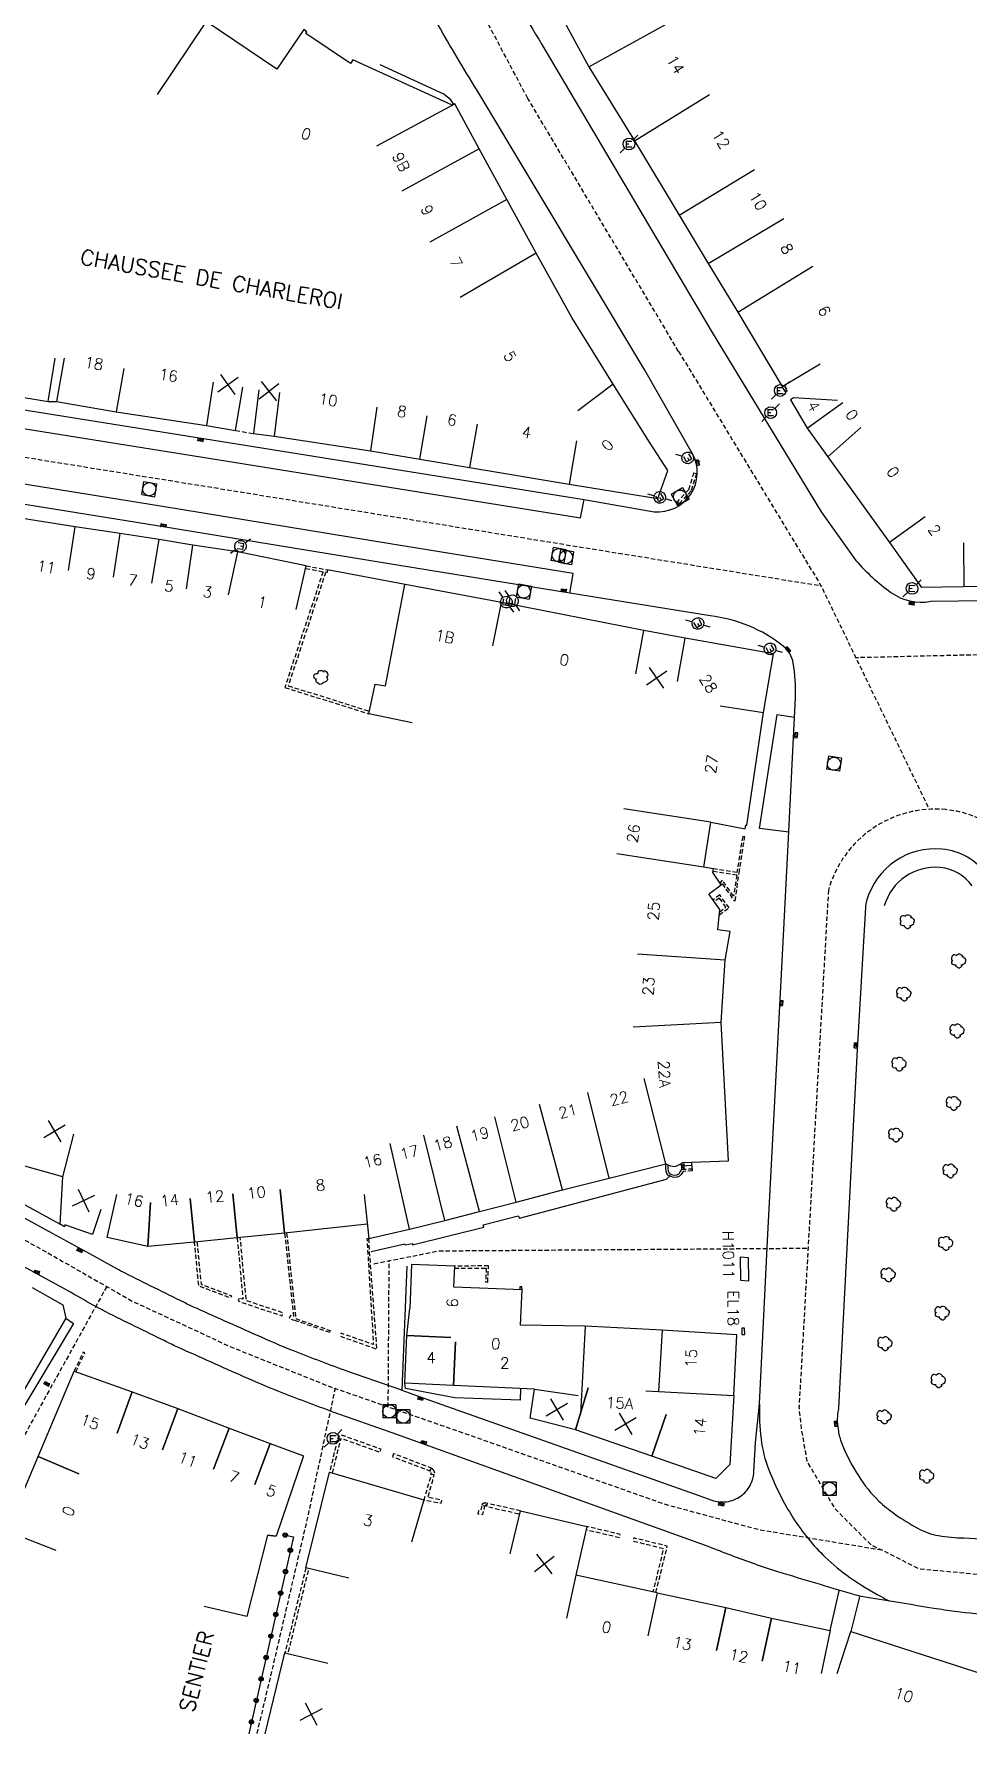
# Model space of a CAD drawing. Header units: millimetres. Extents: x 157000 to 158001, y 120999 to 122000.
# Drawn here: x 157778.5 to 157884.5, y 121000 to 121193 of the extents above; entities that cross this region are included whole.
import ezdxf
from ezdxf.enums import TextEntityAlignment as Align

# ---------------------------------------------------------------- set-up
doc = ezdxf.new("R2010")
doc.units = ezdxf.units.MM
doc.linetypes.add('DASHED', pattern=[0.75, 0.5, -0.25])
doc.layers.get('0').update_dxf_attribs({"linetype": 'CONTINUOUS'})
for name, color, linetype in [('W0001', 6, 'DASHED'), ('W0008', 7, 'CONTINUOUS'), ('W0017', 7, 'CONTINUOUS'), ('W0100', 7, 'CONTINUOUS'), ('W0112', 1, 'DASHED'), ('W0300', 7, 'CONTINUOUS'), ('W0322', 7, 'CONTINUOUS'), ('W0334', 7, 'CONTINUOUS'), ('W0400', 7, 'CONTINUOUS'), ('W0420', 7, 'CONTINUOUS'), ('W0471', 7, 'CONTINUOUS'), ('W0984', 7, 'CONTINUOUS'), ('W0989', 7, 'CONTINUOUS'), ('W0991', 7, 'CONTINUOUS'), ('W1102', 7, 'CONTINUOUS')]:
    doc.layers.add(name, color=color, linetype=linetype)
doc.styles.get("Standard").update_dxf_attribs({"font": 'romans.shx', "width": 0.85})

# ---------------------------------------------------------------- blocks, each defined once
blk = doc.blocks.new('T400')
for p, q in [((-0.15, 0.3), (0.15, 0.3)), ((-0.15, -0.25), (-0.15, 0.3)), ((-0.15, 0.15), (0.15, 0.15)), ((-0.15, 0), (0.15, 0)), ((0.15, 0.3), (0.15, -0.25)), ((-0.15, -0.15), (0.15, -0.15)), ((-0.15, -0.25), (-0.15, -0.3)), ((-0.15, -0.3), (0.15, -0.3)), ((0.15, -0.3), (0.15, -0.25))]:
    blk.add_line(p, q)
blk = doc.blocks.new('T300')
for p, q in [((-0.8, 0.51), (-0.86, 0.34)), ((-0.86, 0.34), (-0.86, 0.17)), ((-0.86, 0.17), (-0.74, 0.06)), ((-0.69, 0.63), (-0.8, 0.51)), ((-0.8, -0.06), (-0.74, 0.06)), ((-0.74, 0.06), (-0.69, 0.11)), ((-0.57, 0.69), (-0.69, 0.63)), ((-0.46, 0.69), (-0.57, 0.69)), ((-0.29, 0.63), (-0.46, 0.69)), ((-0.29, 0.63), (-0.17, 0.74)), ((-0.23, 0.57), (-0.29, 0.63)), ((-0.17, 0.74), (-0.06, 0.8)), ((-0.06, 0.8), (0.06, 0.8)), ((0.06, 0.8), (0.23, 0.74)), ((0.23, 0.74), (0.34, 0.63)), ((0.34, 0.63), (0.4, 0.51)), ((0.46, 0.46), (0.34, 0.46)), ((0.4, 0.51), (0.4, 0.46)), ((0.57, 0.4), (0.46, 0.46)), ((0.57, 0.4), (0.69, 0.29)), ((0.69, 0.29), (0.74, 0.17)), ((0.74, 0.06), (0.69, -0.17)), ((0.74, 0.17), (0.74, 0.06)), ((-0.8, -0.17), (-0.8, -0.06)), ((-0.8, -0.23), (-0.8, -0.17)), ((-0.74, -0.34), (-0.8, -0.23)), ((-0.69, -0.4), (-0.74, -0.34)), ((-0.51, -0.46), (-0.69, -0.4)), ((-0.4, -0.46), (-0.51, -0.46)), ((-0.4, -0.46), (-0.34, -0.46)), ((-0.34, -0.46), (-0.34, -0.4)), ((-0.34, -0.51), (-0.34, -0.46)), ((-0.29, -0.63), (-0.34, -0.51)), ((-0.17, -0.74), (-0.29, -0.63)), ((-0.06, -0.8), (-0.17, -0.74)), ((0.06, -0.8), (-0.06, -0.8)), ((0.17, -0.74), (0.06, -0.8)), ((0.23, -0.69), (0.17, -0.74)), ((0.29, -0.46), (0.23, -0.46)), ((0.29, -0.63), (0.23, -0.69)), ((0.46, -0.4), (0.29, -0.46)), ((0.34, -0.51), (0.29, -0.63)), ((0.34, -0.51), (0.34, -0.46)), ((0.57, -0.34), (0.46, -0.4)), ((0.63, -0.29), (0.57, -0.34)), ((0.69, -0.17), (0.63, -0.29))]:
    blk.add_line(p, q)
blk = doc.blocks.new('t991o')
at = {"color": 0, "linetype": 'Continuous'}
for p, q in [((-1, 1), (1, -1)), ((-1, -1), (1, 1))]:
    blk.add_line(p, q, dxfattribs=at)
blk = doc.blocks.new('T471')
for p, q in [((-0.333334, 0.333334), (-0.333334, -0.333334)), ((-0.333334, 0.333334), (0.333334, 0.333334)), ((-0.333334, 0), (0, 0)), ((0.500001, 0.500001), (1.000002, 1.000002)), ((-0.500001, -0.500001), (-1.000002, -1.000002)), ((-0.333334, -0.333334), (0.333334, -0.333334))]:
    blk.add_line(p, q)
blk.add_ellipse((0, 0), major_axis=(0.471405, 0.471405), ratio=1, start_param=5.4977871438, end_param=11.780972451)
blk = doc.blocks.new('T420')
for p, q in [((0.75, 0.75), (-0.75, 0.75)), ((-0.75, 0.75), (-0.75, -0.75)), ((0.75, 0.75), (0.75, -0.75)), ((0.75, -0.75), (-0.75, -0.75))]:
    blk.add_line(p, q)
blk.add_ellipse((0, 0), major_axis=(-0.53, 0.53), ratio=1, start_param=3.926991, end_param=10.210176)
blk = doc.blocks.new('t322o')
at = {"color": 0, "linetype": 'Continuous'}
for radius in [0.25, 0.15]:
    blk.add_circle((0, 0), radius, dxfattribs=at)

msp = doc.modelspace()

# ---------------------------------------------------------------- linework, layer by layer
at = {"layer": 'W0001'}
for points in [[(157851.67, 121156.94), (157834.55, 121185.66), (157825.96, 121201.82), (157820.65, 121213.02), (157817.4, 121222.15), (157815.04, 121230.99), (157813.57, 121246.31), (157812.98, 121259.28), (157814.45, 121271.36), (157818.88, 121310.25), (157821.83, 121332.35), (157826.54, 121351.79), (157830.67, 121362.99), (157835.39, 121376.25), (157840.4, 121387.74)], [(157868.68, 121095.78), (157865.35, 121037.22)], [(157817.09, 121053.38), (157824.47, 121054.84), (157866.37, 121055.15)]]:
    msp.add_lwpolyline(points, dxfattribs=at)
at = {"layer": 'W0001', "flags": 128}
for points in [[(157693.79, 121158.44), (157750.72, 121149.22), (157798.77, 121141.5), (157840.19, 121134.79), (157867.84, 121130.34)], [(157851.67, 121156.94), (157867.84, 121130.34), (157880.12, 121104.96)], [(158000, 121130.75), (157938.71, 121125.42), (157924.35, 121124.11), (157905.6, 121122.96), (157871.79, 121122.16)], [(157702.37, 121102.71), (157717.34, 121093.47), (157734.4, 121081.06), (157747.04, 121073.08), (157760.82, 121065.06), (157779.3, 121055.05), (157789.69, 121049.11), (157800.85, 121043.94), (157812.67, 121039.2), (157809.61, 121024.89), (157805.51, 121007.26), (157803.77, 121000)], [(157818.71, 121037.11), (157818.82, 121053.72)], [(157786.76, 121050.79), (157774, 121027.78)], [(157874.75, 121020.86), (157860.78, 121023.17), (157850.17, 121026.05), (157826.68, 121034.35), (157812.67, 121039.2)], [(157911.76, 121016.34), (157893.42, 121017.45), (157888.47, 121017.84), (157878.99, 121018.72), (157873.48, 121021.5), (157869.44, 121025.56), (157866.28, 121030.93), (157865.63, 121034.66), (157865.35, 121037.22)]]:
    msp.add_lwpolyline(points, dxfattribs=at)
at = {"layer": 'W0001'}
msp.add_lwpolyline([(157890.35, 121100.13, 0.216102), (157882.03, 121104.92, 0.363114), (157868.68, 121095.78, 0.363114)], format="xyb", dxfattribs=at)
at = {"layer": 'W0008', "flags": 128}
for points in [[(157927.75, 121332.1), (157929.19, 121340.31), (157928.35, 121340.49), (157912.97, 121343.13, 0.0561), (157909.24, 121344.66, 0.0745), (157906.39, 121344.91, 0.0792), (157903.61, 121344.3, 0.0453), (157901.03, 121342.9), (157900.08, 121337.95), (157875.88, 121342.1), (157873.56, 121328.41), (157829.28, 121328.11), (157826.75, 121328.11), (157825.19, 121326.87), (157822.98, 121307.66), (157820.5, 121286.49), (157817.94, 121264.69, 0.029), (157817.54, 121256.57, 0.028), (157818.41, 121240.35, 0.0232), (157819.96, 121230.4, 0.0289), (157822.95, 121219.29, 0.0217), (157830.68, 121201.29, 0.0116), (157836.15, 121191.78), (157855.49, 121159.08)], [(157847.85, 121154.79), (157828.76, 121186.61, -0.0075), (157824.37, 121194, -0.0136), (157820.33, 121201.92, 0.0328), (157819.25, 121203.7, 0.046), (157817.24, 121205.82), (157810.55, 121212.03), (157795.52, 121226.03, -0.0059), (157787.69, 121233.53, -0.0114), (157782.63, 121238.63), (157773.14, 121248.78, 0.1325), (157770.67, 121250.32, 0.1616), (157767.31, 121250.2, 0.0727), (157764.94, 121248.72), (157758.54, 121243.76), (157740.38, 121229.5), (157722.23, 121215.21, 0.0494), (157719.81, 121212.98, 0.0864), (157717.48, 121208.84), (157716.07, 121205.08), (157711.62, 121192.86)], [(157855.49, 121159.08), (157867.86, 121138.72), (157871.78, 121133.21, 0.055127), (157875.78, 121129.58, 0.206812), (157880.3, 121128.57), (157889.7, 121128.71)], [(157820.83, 121053.11), (157820.24, 121039.02), (157814.14, 121041.14, -0.006089), (157808.08, 121043.44, -0.011033), (157804.78, 121044.82, -0.000359), (157797.39, 121048.11, -0.004323), (157796.78, 121048.39, -0.005018), (157795.5, 121049, -0.000959), (157788.84, 121052.29, -0.012123), (157787.89, 121052.8, -0.004194), (157785.19, 121054.33), (157780.6, 121056.82), (157759.83, 121068.15, -0.004829), (157757.26, 121069.55, -0.004829), (157754.71, 121071, -0.007602), (157750.76, 121073.38, -0.007602), (157746.88, 121075.88), (157740.97, 121079.83), (157704.06, 121105.19)], [(157873.02, 121094.56, 0.050778), (157872.88, 121093.83), (157871.94, 121077.7), (157869.84, 121036.99)], [(157887.69, 121013.38, -0.004594), (157883.05, 121013.91, -0.008813), (157880.65, 121014.26, -0.001297), (157873.07, 121015.5, -0.01179), (157872.24, 121015.66, -0.01894), (157871.45, 121015.86, -0.001769), (157863.06, 121018.38, -0.012676), (157860.28, 121019.3, -0.006753), (157855.15, 121021.23), (157819.15, 121034.19), (157812.46, 121036.54, -0.006089), (157806.29, 121038.88, -0.011033), (157802.79, 121040.34, -0.000359), (157795.4, 121043.64, -0.004323), (157794.71, 121043.95, -0.005018), (157793.34, 121044.61, -0.000959), (157786.66, 121047.91, -0.012123), (157785.5, 121048.52, -0.004194), (157782.73, 121050.1), (157756.5, 121064.39, -0.006968)], [(157820.24, 121039.02), (157822.33, 121038.27), (157853.55, 121027.21), (157855.44, 121026.53, 0.119608), (157857.13, 121026.37, 0.119608), (157858.72, 121027, 0.112835), (157859.79, 121028.2, 0.112835), (157860.23, 121029.74), (157860.42, 121033.08), (157860.86, 121037.46)], [(157869.84, 121036.99, 0.107819), (157869.79, 121034.57, 0.062869), (157870.13, 121033.17, 0.04931), (157872.12, 121029.25, 0.059801), (157874.42, 121026.44, 0.03889), (157876.18, 121025, 0.027844), (157878.87, 121023.33, 0.079892), (157881.19, 121022.52, 0.046407), (157884.06, 121022.27), (157901.49, 121021.24), (157912.06, 121020.81)]]:
    msp.add_lwpolyline(points, format="xyb", dxfattribs=at)
at = {"layer": 'W0008'}
for points in [[(157711.62, 121192.86), (157701.91, 121166.03, 0.138963), (157701.71, 121163.27, 0.26495), (157703.52, 121162.2), (157703.83, 121162.14), (157751.56, 121154.44), (157799.62, 121146.73), (157840.96, 121140.11), (157848.9, 121138.74, 0.597327), (157853.27, 121145.31), (157847.85, 121154.79)], [(157864.13, 121100.94), (157864.93, 121117.66, 0.058431), (157864.69, 121121.59, 0.182309), (157863.56, 121123.48, 0.140087), (157855.26, 121126.92), (157839.34, 121129.48), (157818.8, 121132.84), (157792.49, 121137.15), (157743.36, 121145.04), (157694.98, 121152.95)], [(157886.7, 121097.5, 0.216102), (157881.6, 121100.44, 0.363114), (157873.02, 121094.56)]]:
    msp.add_lwpolyline(points, format="xyb", dxfattribs=at)
at = {"layer": 'W0008', "flags": 128}
for points in [[(157860.86, 121037.46), (157861.82, 121056.75), (157863.42, 121087.68), (157864.13, 121100.94)], [(157816.78, 121054.78), (157820.59, 121055.62), (157820.63, 121055.52), (157821.48, 121055.69), (157821.48, 121055.53), (157829.58, 121057.54), (157829.49, 121057.81), (157833.48, 121058.83), (157833.6, 121058.57), (157850.31, 121062.96), (157850.66, 121063.32)], [(157782.11, 121047.19), (157782.98, 121046.58), (157774.06, 121031.71), (157773.21, 121032.22)], [(157833.72, 121039.22), (157833.67, 121037.91), (157826.29, 121038.17), (157820.68, 121039.21), (157820.58, 121039.81)]]:
    msp.add_lwpolyline(points, dxfattribs=at)
at = {"layer": 'W0017', "flags": 128}
for points in [[(157768.61, 121064.92), (157781.45, 121057.86)], [(157868.88, 121011.76), (157869.91, 121016.25)], [(157872.2, 121015.57), (157871.22, 121011.64)]]:
    msp.add_lwpolyline(points, dxfattribs=at)
msp.add_lwpolyline([(157860.86, 121037.46, 0.03515), (157861.03, 121033.52, 0.062869), (157861.92, 121029.98, 0.04931), (157864.69, 121024.51, 0.059801), (157868.32, 121020.08, 0.03889), (157871.13, 121017.77, 0.027844), (157874.66, 121015.59, 0.017772), (157875.71, 121015.06)], format="xyb", dxfattribs=at)
at = {"layer": 'W0100'}
for p, q in [((157781.76, 121063.25), (157774.09, 121065.39)), ((157852.04, 121064.1), (157852.01, 121064.77)), ((157853.21, 121064.16), (157853.19, 121064.9)), ((157781.45, 121057.86), (157781.76, 121063.25)), ((157786.1, 121059.54), (157785.12, 121056.71)), ((157786.8, 121056.37), (157787.9, 121061.25)), ((157781.95, 121057.57), (157781.45, 121057.86)), ((157782.01, 121057.79), (157781.95, 121057.57)), ((157785.12, 121056.71), (157782.01, 121057.79)), ((157816.33, 121057.86), (157806.95, 121056.83)), ((157791.41, 121055.33), (157786.8, 121056.37)), ((157796.72, 121055.82), (157791.41, 121055.33)), ((157801.56, 121056.32), (157796.72, 121055.82)), ((157806.95, 121056.83), (157801.56, 121056.32)), ((157778.29, 121050.69), (157781.77, 121048.73)), ((157781.77, 121048.73), (157782.11, 121047.19)), ((157820.82, 121045.25), (157821.15, 121048.31)), ((157782.11, 121047.19), (157775.93, 121036.62)), ((157820.58, 121039.81), (157820.82, 121045.25)), ((157778.97, 121031.48), (157783.05, 121041.18)), ((157783.05, 121041.18), (157789.64, 121038.85)), ((157789.64, 121038.85), (157794.82, 121036.94)), ((157826.13, 121039.54), (157820.58, 121039.81)), ((157835.32, 121039.15), (157826.13, 121039.54)), ((157834.84, 121035.85), (157835.32, 121039.15)), ((157857.95, 121038.44), (157857.51, 121030.59)), ((157794.82, 121036.94), (157800.64, 121034.73)), ((157800.64, 121034.73), (157805.3, 121032.99)), ((157839.96, 121034.52), (157834.84, 121035.85)), ((157848.64, 121031.54), (157839.96, 121034.52)), ((157805.3, 121032.99), (157809.08, 121031.59)), ((157776.54, 121025.75), (157778.97, 121031.48)), ((157809.08, 121031.59), (157806, 121022.44)), ((157855.92, 121029.01), (157848.64, 121031.54)), ((157857.51, 121030.59), (157855.9, 121028.99)), ((157809.37, 121018.87), (157812.05, 121029.72)), ((157812.05, 121029.72), (157822.76, 121026.58)), ((157822.76, 121026.58), (157821.36, 121021.78)), ((157832.57, 121020.45), (157833.72, 121025.32)), ((157833.72, 121025.32), (157841.25, 121023.54)), ((157841.26, 121023.55), (157840, 121018.02)), ((157776.32, 121022.68), (157780.98, 121020.88)), ((157806, 121022.44), (157805.01, 121022.57)), ((157805.01, 121022.57), (157806, 121022.44)), ((157814.22, 121017.67), (157809.37, 121018.87)), ((157849.25, 121016.02), (157840, 121018.02)), ((157849.25, 121016.02), (157857.05, 121014.35)), ((157857.05, 121014.35), (157862.22, 121013.16)), ((157862.22, 121013.16), (157868.88, 121011.76)), ((157868.88, 121011.76), (157867.85, 121006.87)), ((157869.69, 121006.88), (157871.22, 121011.64)), ((157871.22, 121011.64), (157886.36, 121006.74)), ((157804.74, 121000), (157806.99, 121009.21)), ((157806.99, 121009.21), (157811.85, 121008.03))]:
    msp.add_line(p, q, dxfattribs=at)
at = {"layer": 'W0100', "flags": 128}
for points in [[(157824.54, 121257.02), (157819.71, 121255.7), (157819.98, 121251.63), (157820.3, 121246.36), (157820.48, 121242.8), (157821.84, 121233.55), (157824.91, 121225.19), (157826.85, 121219.97), (157829.34, 121214.46), (157831.75, 121209.07), (157834.4, 121203.3), (157838.9, 121193.95), (157841.5, 121189.25), (157846.68, 121180.83), (157851.74, 121172.41), (157855.03, 121166.91), (157858.39, 121161.4), (157863.45, 121152.94), (157867.74, 121155.51)], [(157844.23, 121153.21), (157839.56, 121160.78), (157835.51, 121168.1), (157832.18, 121174.16), (157829.02, 121179.94), (157826.28, 121185.02), (157826.16, 121184.97), (157826.11, 121185.05), (157825.9, 121184.94), (157814.7, 121190.04), (157814.41, 121189.6), (157809.34, 121193.02), (157809.48, 121193.22), (157809.12, 121193.48), (157806.08, 121188.98), (157798.04, 121194.4), (157800.77, 121198.39), (157803.49, 121202.37), (157806.56, 121206.93), (157809.06, 121210.57), (157805.05, 121214.12), (157800.97, 121217.6), (157797.72, 121213.8)], [(157869.72, 121151.38), (157864.72, 121151.66), (157864.39, 121151.45), (157866.27, 121148.22)], [(157857.95, 121038.44), (157858.29, 121045.32), (157849.82, 121045.82), (157841.05, 121046.29), (157833.71, 121046.42), (157833.9, 121050.43), (157826.16, 121050.71), (157826.26, 121053.1), (157821.36, 121053.31), (157821.15, 121048.31)]]:
    msp.add_lwpolyline(points, dxfattribs=at)
at = {"layer": 'W0100'}
for points in [[(157760.56, 121161.59), (157759.75, 121156.66), (157767.58, 121155.37), (157767.25, 121153.37), (157780.09, 121151.25), (157780.9, 121156.18)], [(157781.92, 121156.17), (157781.06, 121151.25), (157787.81, 121150.06), (157798.09, 121148.52), (157801.39, 121147.96), (157802.22, 121152.89)], [(157804.01, 121152.56), (157803.42, 121147.6), (157805.77, 121147.32), (157816.68, 121145.65), (157827.95, 121143.74), (157839.26, 121141.87), (157849.33, 121140.25), (157850.44, 121143.42), (157848.38, 121146.65), (157844.23, 121153.21)], [(157808.27, 121127.65), (157809.39, 121132.6), (157801.63, 121134.2), (157796.51, 121134.93), (157792.69, 121135.57), (157788.29, 121136.25), (157783.17, 121137.02), (157778.15, 121137.81), (157773.25, 121138.62), (157768.1, 121139.47), (157762.99, 121140.26), (157758.79, 121140.88), (157754.31, 121141.61), (157749.21, 121142.45), (157746.4, 121142.92), (157745.97, 121139.86), (157732.93, 121142.03), (157733.44, 121145.1), (157727.88, 121146.03), (157722.44, 121146.95), (157715.57, 121148.13), (157708.3, 121149.17), (157704.39, 121149.81), (157694.62, 121151.46)], [(157866.27, 121148.22), (157875.6, 121135.24), (157879.25, 121130.12)], [(157918.57, 121142.02), (157923.56, 121142.26), (157923.84, 121136.67), (157924.26, 121131.69), (157917.56, 121131.13), (157913.01, 121130.7), (157907.34, 121130.59), (157901.18, 121130.5), (157895.42, 121130.33), (157889.61, 121130.26), (157884.05, 121130.2), (157879.25, 121130.12)], [(157821.42, 121114.78), (157816.52, 121115.78), (157817.22, 121119.18), (157818.4, 121118.98), (157820.6, 121130.48)], [(157859.25, 121102.74), (157859.32, 121103.17), (157859.44, 121103.15), (157861.33, 121115.94), (157862.45, 121122.61), (157852.41, 121124.38), (157847.72, 121125.24), (157831.56, 121128.43), (157820.65, 121130.48)], [(157853.2, 121064.53), (157852.02, 121064.47), (157852.32, 121064.2), (157852.29, 121064.77), (157852.02, 121064.47)]]:
    msp.add_lwpolyline(points, dxfattribs=at)
at = {"layer": 'W0100', "flags": 128}
msp.add_lwpolyline([(157815.99, 121061.22), (157816.49, 121056.25), (157821.11, 121057.29), (157825.14, 121058.27), (157829.08, 121059.32), (157833.23, 121060.36), (157838.51, 121061.78), (157843.8, 121063.1), (157850.22, 121064.73, 0.1356), (157851.26, 121064.43, 0.1201), (157852.12, 121064.86), (157857.33, 121065.07), (157856.5, 121080.77), (157856.98, 121087.84), (157857.52, 121091.08), (157856.12, 121091.28), (157856.37, 121093.59), (157855.16, 121095.29), (157855.17, 121095.39), (157856.49, 121096.37), (157855.56, 121097.79), (157855.63, 121098.2), (157854.55, 121098.38), (157855.34, 121103.5), (157859.25, 121102.74)], format="xyb", dxfattribs=at)
at = {"layer": 'W0100'}
for points in [[(157859.66, 121051.45), (157859.62, 121054.06), (157858.67, 121054.11), (157858.71, 121051.5)], [(157858.86, 121046.06), (157858.86, 121045.36), (157859.18, 121045.36), (157859.17, 121046.07)]]:
    msp.add_lwpolyline(points, close=True, dxfattribs=at)
at = {"layer": 'W0112'}
for points in [[(157863.66, 121153.07), (157864.02, 121152.45), (157863.8, 121152.33), (157863.45, 121152.94)], [(157801.39, 121147.96), (157803.42, 121147.6)], [(157811.31, 121131.92), (157806.97, 121118.8), (157816.52, 121115.78)], [(157809.39, 121132.6), (157811.81, 121132.13), (157811.76, 121131.84), (157811.61, 121131.86), (157807.36, 121118.99), (157816.58, 121116.08)], [(157809.33, 121132.31), (157811.31, 121131.92)], [(157856.49, 121096.37), (157856.62, 121096.51), (157857.95, 121094.62), (157858.09, 121094.58), (157858.55, 121097.73), (157859.19, 121101.85), (157858.95, 121101.89), (157858.3, 121097.77), (157855.63, 121098.2)], [(157855.59, 121097.95), (157858.27, 121097.52), (157857.91, 121095.11), (157856.63, 121096.93), (157856.35, 121096.58)], [(157856.3, 121092.97), (157857.4, 121093.79), (157856.36, 121095.24), (157855.59, 121094.69)], [(157856.34, 121093.31), (157857.05, 121093.84), (157856.3, 121094.89), (157855.73, 121094.48)], [(157850.46, 121064.6), (157850.46, 121064.43), (157850.47, 121064.16), (157850.5, 121063.93), (157850.57, 121063.75), (157850.67, 121063.62), (157850.83, 121063.52), (157851.03, 121063.46), (157851.25, 121063.44), (157851.46, 121063.46), (157851.64, 121063.54), (157851.7, 121063.59), (157851.77, 121063.66), (157851.83, 121063.75), (157851.9, 121063.86), (157852.04, 121064.1), (157853.21, 121064.16), (157853.23, 121063.92), (157852.19, 121063.86), (157852.12, 121063.74), (157852.04, 121063.62), (157851.96, 121063.5), (157851.87, 121063.4), (157851.77, 121063.32), (157851.53, 121063.22), (157851.26, 121063.18), (157850.98, 121063.21), (157850.72, 121063.3), (157850.5, 121063.43), (157850.35, 121063.63), (157850.26, 121063.87), (157850.22, 121064.14), (157850.21, 121064.43), (157850.22, 121064.73)], [(157826.25, 121052.86), (157829.84, 121052.89), (157829.76, 121051.31), (157830.01, 121051.3), (157830.1, 121053.14), (157826.26, 121053.1)], [(157833.9, 121050.43), (157833.89, 121050.76), (157833.64, 121050.75), (157833.65, 121050.44)]]:
    msp.add_lwpolyline(points, dxfattribs=at)
msp.add_lwpolyline([(157851.68, 121139.55), (157851.46, 121139.75), (157852.82, 121141.27), (157853.42, 121143.16), (157853.7, 121143.07), (157853.09, 121141.12)], close=True, dxfattribs=at)
at = {"layer": 'W0112', "flags": 128}
for points in [[(157797, 121055.85), (157797.46, 121051.05), (157800.92, 121049.75), (157800.82, 121049.49), (157797.2, 121050.85), (157796.72, 121055.82)], [(157801.56, 121056.32), (157802.22, 121049.35), (157801.8, 121049.5), (157801.68, 121049.17), (157802.26, 121048.93), (157806.66, 121047.46), (157806.78, 121047.8), (157802.59, 121049.19), (157801.91, 121056.36)], [(157806.95, 121056.83), (157807.96, 121047.37), (157807.6, 121047.5), (157807.48, 121047.16), (157808, 121046.98)], [(157807.18, 121056.85), (157808.21, 121047.15), (157812.21, 121045.77), (157812.14, 121045.55), (157808, 121046.98)], [(157783.24, 121041.12), (157784.27, 121043.25), (157784.09, 121043.34), (157783.05, 121041.18)], [(157812.39, 121029.62), (157813.32, 121033.48), (157812.97, 121033.57), (157812.05, 121029.72)], [(157833.72, 121025.32), (157829.94, 121026.19), (157829.86, 121025.84), (157833.64, 121024.97)], [(157849.1, 121016.05), (157850.39, 121021.32), (157846.58, 121022.25), (157846.5, 121021.91), (157849.96, 121021.06), (157848.76, 121016.13)], [(157809.37, 121018.87), (157806.99, 121009.21), (157807.34, 121009.13), (157809.71, 121018.78)]]:
    msp.add_lwpolyline(points, dxfattribs=at)
for points in [[(157816.49, 121056.25), (157816.29, 121056.22), (157817.03, 121044.2), (157813.37, 121045.49), (157813.26, 121045.16), (157817.43, 121043.68)], [(157819.32, 121031.82), (157819.19, 121031.49), (157823.5, 121029.84), (157823.63, 121030.17)], [(157823.94, 121029.42), (157823.6, 121029.51), (157823.42, 121028.88), (157822.76, 121026.58), (157824.73, 121026.2), (157824.8, 121026.54), (157823.21, 121026.85), (157823.76, 121028.78)], [(157828.95, 121025.35), (157828.9, 121025), (157829.45, 121024.92), (157829.67, 121025.86), (157829.33, 121025.94), (157829.18, 121025.32)], [(157841.25, 121023.54), (157841.17, 121023.2), (157844.98, 121022.32), (157845.06, 121022.66)]]:
    msp.add_lwpolyline(points, close=True, dxfattribs=at)
for points in [[(157812.97, 121033.57), (157813.3, 121033.42, -0.086323), (157813.33, 121033.47, -0.086323), (157813.37, 121033.51, -0.113516), (157813.45, 121033.52, -0.131044), (157813.53, 121033.5), (157817.77, 121031.99), (157817.89, 121032.33), (157813.67, 121033.83), (157813.67, 121033.83, 0.113516), (157813.44, 121033.88, 0.113516), (157813.21, 121033.82, 0.086323), (157813.07, 121033.72, 0.086323)], [(157823.75, 121030.07, -0.050263), (157823.84, 121029.94, -0.085696), (157823.94, 121029.69, -0.085696), (157823.94, 121029.42), (157823.59, 121029.47, 0.085696), (157823.59, 121029.62, 0.085696), (157823.54, 121029.76, 0.050263), (157823.48, 121029.83, 0.050263), (157823.42, 121029.89), (157823.63, 121030.17, -0.050263)], [(157829.38, 121026.08, -0.093055), (157829.49, 121026.18, -0.151712), (157829.71, 121026.26, -0.151712), (157829.94, 121026.19), (157829.74, 121025.89, 0.151712), (157829.71, 121025.9, 0.151712), (157829.69, 121025.89, 0.093055), (157829.68, 121025.88, 0.093055), (157829.67, 121025.87), (157829.33, 121025.94, -0.093055)]]:
    msp.add_lwpolyline(points, format="xyb", close=True, dxfattribs=at)
at = {"layer": 'W0322', "flags": 128}
msp.add_lwpolyline([(157807.01, 121022.58), (157807.94, 121022.38), (157802.87, 121000)], dxfattribs=at)
at = {"layer": 'W0334', "flags": 128}
msp.add_lwpolyline([(157826.11, 121185.05), (157825.82, 121185.5), (157825.02, 121186.15), (157817.81, 121189.46)], dxfattribs=at)
at = {"layer": 'W0334'}
for points in [[(157703.83, 121162.14), (157703.4, 121160.07), (157703.46, 121160.06), (157751.23, 121152.36), (157799.29, 121144.65), (157840.52, 121138.03), (157840.96, 121140.11)], [(157839.34, 121129.48), (157839.72, 121131.7), (157839.7, 121131.71), (157819.17, 121135.06), (157792.85, 121139.37), (157743.72, 121147.27), (157695.31, 121155.16)], [(157780.09, 121151.25), (157781.06, 121151.25)], [(157820.65, 121130.48), (157811.81, 121132.13)], [(157864.2, 121102.37), (157860.87, 121102.8), (157862.88, 121115.71), (157864.83, 121115.42)]]:
    msp.add_lwpolyline(points, dxfattribs=at)
at = {"layer": 'W0334', "flags": 128}
msp.add_lwpolyline([(157885, 121096.28, 0.216102), (157881.39, 121098.35, 0.363114), (157875.03, 121094, 0.363114)], format="xyb", dxfattribs=at)
at = {"layer": 'W1102'}
for p, q in [((157798.04, 121194.4), (157792.46, 121186.1)), ((157841.5, 121189.25), (157850.25, 121194.08)), ((157826.16, 121184.97), (157817.36, 121180.22)), ((157846.68, 121180.83), (157855.19, 121186.08)), ((157829.02, 121179.94), (157820.25, 121175.14)), ((157851.74, 121172.41), (157860.31, 121177.57)), ((157832.18, 121174.16), (157823.42, 121169.34)), ((157855.03, 121166.91), (157863.62, 121172.04)), ((157835.51, 121168.1), (157826.88, 121163.04)), ((157858.39, 121161.4), (157866.93, 121166.6)), ((157788.68, 121154.99), (157787.81, 121150.06)), ((157798.84, 121153.46), (157798.09, 121148.52)), ((157806.36, 121152.28), (157805.77, 121147.32)), ((157817.43, 121150.59), (157816.68, 121145.65)), ((157828.79, 121148.67), (157827.95, 121143.74)), ((157872.36, 121148.31), (157868.61, 121144.97)), ((157840.08, 121146.8), (157839.26, 121141.87)), ((157782.42, 121132.08), (157783.17, 121137.02)), ((157879.66, 121138.16), (157875.6, 121135.24)), ((157787.52, 121131.31), (157788.29, 121136.25)), ((157791.87, 121130.64), (157792.69, 121135.57)), ((157795.81, 121129.98), (157796.51, 121134.93)), ((157884.01, 121135.2), (157884.05, 121130.2)), ((157800.57, 121129.3), (157801.63, 121134.2)), ((157830.59, 121123.53), (157831.56, 121128.43)), ((157846.82, 121120.32), (157847.72, 121125.24)), ((157851.55, 121119.45), (157852.41, 121124.38)), ((157856.39, 121116.72), (157861.33, 121115.94)), ((157855.34, 121103.5), (157845.46, 121105.03)), ((157854.55, 121098.38), (157844.67, 121099.9)), ((157856.98, 121087.84), (157847, 121088.51)), ((157856.5, 121080.77), (157846.51, 121080.24)), ((157850.22, 121064.73), (157847.76, 121074.42)), ((157838.51, 121061.78), (157835.9, 121071.44)), ((157843.8, 121063.1), (157841.38, 121072.8)), ((157833.23, 121060.36), (157830.82, 121070.06)), ((157825.14, 121058.27), (157822.77, 121067.98)), ((157829.08, 121059.32), (157826.49, 121068.98)), ((157821.11, 121057.29), (157818.92, 121067.04)), ((157841.05, 121046.29), (157840.52, 121036.3)), ((157849.82, 121045.82), (157849.41, 121038.87)), ((157847.96, 121038.94), (157857.95, 121038.44)), ((157805.01, 121022.57), (157802.67, 121013.32)), ((157802.67, 121013.32), (157797.81, 121014.48))]:
    msp.add_line(p, q, dxfattribs=at)
at = {"layer": 'W1102', "flags": 128}
for points in [[(157844.23, 121153.21), (157840.22, 121150.2)], [(157866.27, 121148.22), (157870.33, 121151.14)], [(157823.11, 121149.63), (157822.27, 121144.7)], [(157781.76, 121063.25), (157783, 121068.09)], [(157835.32, 121039.15), (157840.27, 121038.42)], [(157840, 121018.02), (157838.95, 121013.13)], [(157849.25, 121016.02), (157848.2, 121011.13)]]:
    msp.add_lwpolyline(points, dxfattribs=at)
for points in [[(157806.95, 121056.83), (157806.44, 121061.8)], [(157791.41, 121055.33), (157791.73, 121060.32)], [(157796.72, 121055.82), (157796.24, 121060.8)], [(157801.56, 121056.32), (157801.07, 121061.3)], [(157820.82, 121045.25), (157825.82, 121045.02)], [(157826.13, 121039.54), (157826.36, 121044.53)], [(157789.64, 121038.85), (157787.94, 121034.14)], [(157839.96, 121034.52), (157841.4, 121039.31)], [(157794.82, 121036.94), (157793.07, 121032.26)], [(157848.64, 121031.54), (157850.27, 121036.27)], [(157800.64, 121034.73), (157798.88, 121030.05)], [(157805.3, 121032.99), (157803.55, 121028.31)], [(157778.97, 121031.48), (157783.57, 121029.54)], [(157857.05, 121014.35), (157855.97, 121009.46)], [(157862.22, 121013.16), (157861.15, 121008.28)]]:
    msp.add_lwpolyline(points, close=True, dxfattribs=at)

# ---------------------------------------------------------------- block references
at = {"layer": 'W0300', "rotation": 251.733469753723}
msp.add_blockref('T300', (157811.04, 121119.9), dxfattribs=at)
at = {"layer": 'W0300'}
for p in [(157877.67, 121092.19), (157883.5, 121087.74), (157877.29, 121083.99), (157883.33, 121079.8), (157876.74, 121076.03), (157882.92, 121071.58), (157876.37, 121067.98), (157882.55, 121063.9), (157876.11, 121060.13), (157882.03, 121055.68), (157875.51, 121052.11), (157881.64, 121047.78), (157875.14, 121044.31), (157881.2, 121040.11), (157875.05, 121035.99), (157879.87, 121029.26)]:
    msp.add_blockref('T300', p, dxfattribs=at)
at = {"layer": 'W0322'}
for p, rotation in [((157807.01, 121022.58), 347.8388468998103), ((157807.6, 121020.87), 257.2250901626222), ((157807.05, 121018.44), 257.2250901626222), ((157806.5, 121016), 257.2250901626222), ((157805.94, 121013.56), 257.2250901626222), ((157805.39, 121011.12), 257.2250901626222), ((157804.84, 121008.68), 257.2250901626222), ((157804.28, 121006.25), 257.2250901626222), ((157803.73, 121003.81), 257.2250901626222), ((157803.18, 121001.37), 257.2250901626222)]:
    msp.add_blockref('t322o', p, dxfattribs=dict(at, rotation=rotation))
at = {"layer": 'W0400'}
for p, rotation in [((157797.42, 121146.89), 80.88585477680398), ((157853.81, 121144.29), 194.1560661653334), ((157793.18, 121137.17), 260.702727662032), ((157838.65, 121129.8), 81.00074127555993), ((157878.15, 121128.33), 81.92361862446646), ((157864.1, 121123.07), 220.9687660690679), ((157865, 121113.35), 171.1510995302554), ((157863.35, 121082.97), 357.3736855564764), ((157871.76, 121078.16), 356.5285432750005), ((157783.71, 121054.9), 68.56433704645396), ((157778.83, 121052.42), 73.60791846640944), ((157779.96, 121039.74), 61.86981962680791), ((157822.35, 121038.07), 255.2119076342507), ((157869.55, 121035.22), 2.53435263351844), ((157822.76, 121033.09), 73.18857305543463), ((157856.51, 121026.08), 257.5088133919311)]:
    msp.add_blockref('T400', p, dxfattribs=dict(at, rotation=rotation))
at = {"layer": 'W0420'}
for p, rotation in [((157791.59, 121141.3), 170.702727662032), ((157851.84, 121140.45), 119.734270003672), ((157838.05, 121133.81), 350.195394599625), ((157838.89, 121133.58), 350.195394599625), ((157834.11, 121129.68), 80.30491670057441), ((157869.31, 121110.13), 351.5556028535449), ((157818.84, 121036.63), 359.85771), ((157820.42, 121036.03), 359.85771), ((157868.81, 121027.83), 359.85771)]:
    msp.add_blockref('T420', p, dxfattribs=dict(at, rotation=rotation))
at = {"layer": 'W0471'}
for p in [(157846.04, 121180.48), (157863.21, 121152.5), (157862.13, 121149.99)]:
    msp.add_blockref('T471', p, dxfattribs=at)
for p, rotation in [((157852.71, 121144.85), 119.734270003672), ((157849.54, 121140.37), 119.734270003672), ((157801.94, 121134.82), 171.267556397175), ((157878.18, 121130.04), 357.138113120818), ((157832.12, 121128.48), 80.30491670057441), ((157832.81, 121128.63), 80.30491670057441), ((157853.87, 121126.05), 119.734270003672), ((157862.06, 121123.17), 119.734270003672), ((157812.45, 121033.55), 359.85771)]:
    msp.add_blockref('T471', p, dxfattribs=dict(at, rotation=rotation))
at = {"layer": 'W0991'}
for p, rotation in [((157800.53, 121153.18), 80.44568554994281), ((157805.18, 121152.42), 83.22155857287238), ((157849.18, 121119.89), 79.61932935519818), ((157780.83, 121068.42), 345.8483714693514), ((157784.12, 121060.56), 340.9965606753335), ((157837.85, 121036.84), 345.9030775424902), ((157845.64, 121035.2), 345.9586069820838), ((157836.42, 121019.31), 352.8547569277587), ((157809.98, 121002.23), 72.35664519025298)]:
    msp.add_blockref('t991o', p, dxfattribs=dict(at, rotation=rotation))

# ---------------------------------------------------------------- texts
at = {"layer": 'W0984'}
for s, rotation, p in [('H1011', 270.7691, (157857.33, 121054.4)), ('EL18', 270.2273, (157857.88, 121048.33))]:
    msp.add_text(s, height=1.25, rotation=rotation, dxfattribs=at).set_placement(p, align=Align.MIDDLE)
at = {"layer": 'W0989'}
for s, rotation, p in [('CHAUSSEE DE CHARLEROI', 350.1862, (157798.65, 121165.13)), ('SENTIER', 75.5987, (157796.96, 121007.1))]:
    msp.add_text(s, height=1.75, rotation=rotation, dxfattribs=at).set_placement(p, align=Align.MIDDLE)
at = {"layer": 'W0991'}
for s, rotation, p in [('14', 301.6201, (157851.33, 121189.5)), ('0', 341.4667, (157809.4, 121181.62)), ('12', 301.0293, (157856.49, 121181)), ('9B', 298.3616, (157820.17, 121178.44)), ('9', 298.6604, (157823.14, 121172.97)), ('10', 300.864, (157860.69, 121174.02)), ('7', 298.7976, (157826.4, 121167.03)), ('8', 301.3683, (157863.97, 121168.58)), ('6', 300.8938, (157868.22, 121161.53)), ('18', 350.0649, (157785.3, 121155.58)), ('5', 300.342, (157832.53, 121156.36)), ('16', 351.4378, (157793.76, 121154.22)), ('10', 351.3284, (157811.9, 121151.44)), ('8', 350.37, (157820.27, 121150.11)), ('4', 300.2714, (157867.01, 121150.71)), ('0', 305.7135, (157871.35, 121149.73)), ('6', 350.37, (157825.95, 121149.15)), ('4', 350.6366, (157834.43, 121147.73)), ('0', 47.9897, (157843.6, 121146.29)), ('0', 305.7135, (157876.01, 121143.24)), ('2', 305.4359, (157880.73, 121136.66)), ('11', 351.037, (157779.9, 121132.48)), ('9', 351.3991, (157784.97, 121131.69)), ('7', 351.2204, (157789.69, 121130.97)), ('5', 350.5647, (157793.84, 121130.31)), ('3', 351.869, (157798.19, 121129.64)), ('1', 347.89, (157804.42, 121128.47)), ('1B', 349.1829, (157825.13, 121124.57)), ('0', 348.8068, (157838.71, 121121.92)), ('28', 301.4395, (157855.06, 121119.22)), ('27', 81.6052, (157855.41, 121110.08)), ('26', 81.2227, (157846.54, 121102.23)), ('25', 86.1198, (157848.84, 121093.4)), ('23', 86.1198, (157848.26, 121084.88)), ('22A', 273.023, (157850.06, 121074.9)), ('21', 13.9714, (157839.1, 121070.69)), ('22', 14.2387, (157844.92, 121072.15)), ('20', 15.129, (157833.65, 121069.28)), ('18', 14.9886, (157824.91, 121067.01)), ('19', 13.9691, (157829.1, 121068.09)), ('16', 12.6308, (157816.94, 121065.06)), ('17', 13.7115, (157821.11, 121066.03)), ('12', 5.8846, (157799.03, 121061)), ('10', 5.8846, (157803.75, 121061.45)), ('8', 6.272, (157811.01, 121062.3)), ('16', 347.2936, (157789.85, 121060.61)), ('14', 5.8846, (157793.9, 121060.6)), ('6', 87.3505, (157826, 121048.94)), ('0', 356.9432, (157830.91, 121044.29)), ('4', 0.3095, (157823.59, 121042.73)), ('2', 0.3095, (157831.94, 121042.12)), ('15', 87.1598, (157853.09, 121042.65)), ('15A', 356.9432, (157844.98, 121037.56)), ('15', 339.8394, (157784.86, 121035.43)), ('14', 83.6744, (157854.11, 121034.85)), ('13', 339.8394, (157790.51, 121033.2)), ('11', 339.1809, (157795.96, 121031.17)), ('7', 339.4849, (157801.22, 121029.18)), ('5', 339.6413, (157805.45, 121027.6)), ('0', 67.5542, (157782.41, 121025.29)), ('3', 348.0474, (157816.42, 121024.24)), ('0', 347.8895, (157843.5, 121012.12)), ('13', 347.8895, (157852.1, 121010.29)), ('12', 347.0893, (157858.52, 121008.88)), ('11', 348.157, (157864.52, 121007.57)), ('10', 342.0649, (157877.25, 121004.43))]:
    msp.add_text(s, height=1.25, rotation=rotation, dxfattribs=at).set_placement(p, align=Align.MIDDLE)

doc.saveas('drawing.dxf')
